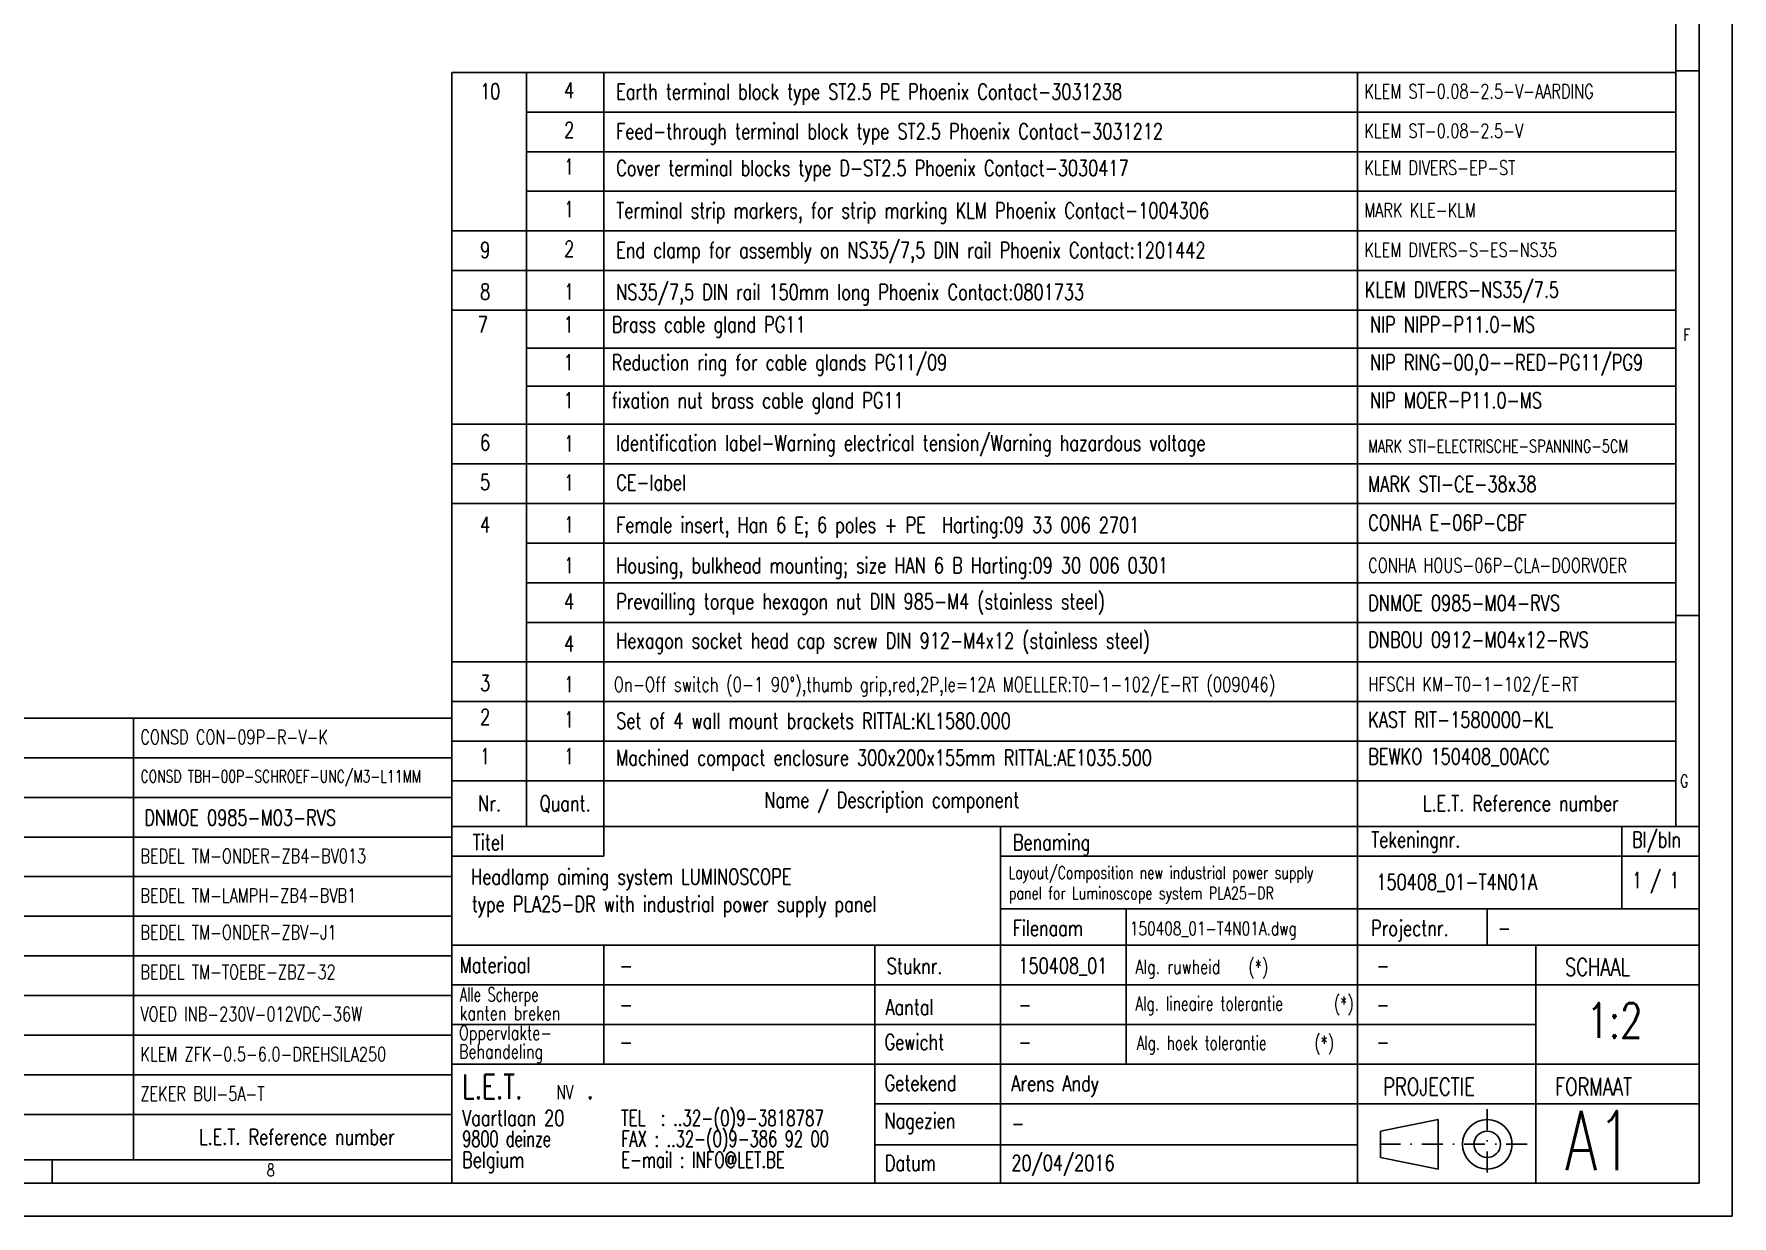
# Model space of a CAD drawing. Extents: x 4137 to 28680, y 2446 to 6814.
# Drawn here: x 7310 to 7824, y 3765 to 4123 of the extents above; entities that cross this region are included whole.
import ezdxf

# ---------------------------------------------------------------- set-up
doc = ezdxf.new("R2010")
doc.units = 0
doc.header["$LTSCALE"] = 0.5
doc.linetypes.add('DASHDOT', pattern=[25.4, 12.7, -6.35, 0, -6.35])
doc.layers.get('0').update_dxf_attribs({"linetype": 'CONTINUOUS'})
for name, color, linetype in [('DIM', 5, 'CONTINUOUS'), ('HLIJN', 1, 'DASHDOT'), ('VOL', 2, 'CONTINUOUS')]:
    doc.layers.add(name, color=color, linetype=linetype)
doc.styles.get("Standard").update_dxf_attribs({"font": 'simplex.shx'})

# ---------------------------------------------------------------- blocks, each defined once
blk = doc.blocks.new('SW_NOTE_0')
at = {"color": 0, "linetype": 'Continuous', "width": 0.7}
for s, height, p in [('L.E.T.', 3.704, (0, 1.35)), ('NV', 2.117, (14.27, 1.33)), ('.', 3.7, (18.81, 1.35))]:
    blk.add_text(s, height=height, dxfattribs=at).set_placement(p)
blk = doc.blocks.new('SW_NOTE_1')
at = {"color": 0, "linetype": 'Continuous'}
for s, height, width, p in [('Vaartlaan 20', 2.3813, 0.75, (0, 0.66)), ('9800 deinze', 2.3813, 0.675, (0, -2.51)), ('Belgium', 2.381, 0.75, (0, -5.69))]:
    blk.add_text(s, height=height, dxfattribs=dict(at, width=width)).set_placement(p)
blk = doc.blocks.new('SW_NOTE_2')
at = {"color": 0, "linetype": 'Continuous'}
for s, width, p in [('TEL  : ..32-(0)9-3818787', 0.698864, (0, 0.66)), ('FAX : ..32-(0)9-386 92 00', 0.684783, (0, -2.51)), ('E-mail : INFO@LET.BE', 0.690789, (0, -5.69))]:
    blk.add_text(s, height=2.3813, dxfattribs=dict(at, width=width)).set_placement(p)
blk = doc.blocks.new('SW_NOTE_3')
at = {"color": 0, "linetype": 'Continuous', "width": 0.75}
for s, height, p in [('Alg. ruwheid', 2.1167, (0, 0.59)), ('(*)', 2.117, (17.1, 0.59))]:
    blk.add_text(s, height=height, dxfattribs=at).set_placement(p)
blk = doc.blocks.new('SW_NOTE_4')
at = {"color": 0, "linetype": 'Continuous', "width": 0.75}
for s, p in [('Oppervlakte-', (0, 0.59)), ('Behandeling', (0, -2.24))]:
    blk.add_text(s, height=2.1167, dxfattribs=at).set_placement(p)
blk = doc.blocks.new('SW_NOTE_5')
at = {"color": 0, "linetype": 'Continuous'}
for s, width, p in [('Alle Scherpe', 0.681818, (0, 0.59)), ('kanten breken', 0.75, (0, -2.24))]:
    blk.add_text(s, height=2.1167, dxfattribs=dict(at, width=width)).set_placement(p)
blk = doc.blocks.new('SW_NOTE_6')
at = {"color": 0, "linetype": 'Continuous'}
for s, height, width, p in [('Alg. lineaire tolerantie', 2.1167, 0.715909, (0, 0.59)), ('(*)', 2.117, 0.75, (30.03, 0.59))]:
    blk.add_text(s, height=height, dxfattribs=dict(at, width=width)).set_placement(p)
blk = doc.blocks.new('SW_NOTE_7')
at = {"color": 0, "linetype": 'Continuous'}
for s, height, width, p in [('Alg. hoek tolerantie', 2.1167, 0.708333, (0, 0.59)), ('(*)', 2.117, 0.75, (26.87, 0.59))]:
    blk.add_text(s, height=height, dxfattribs=dict(at, width=width)).set_placement(p)

msp = doc.modelspace()

# ---------------------------------------------------------------- linework, layer by layer
at = {"color": 7, "linetype": 'Continuous'}
for p, q in [((7824.15, 4952.93), (7824.15, 3764.93)), ((7814.15, 3774.93), (7814.15, 4942.93)), ((7807.15, 4935.93), (7807.15, 3882.93)), ((7436.75, 3882.93), (7814.15, 3882.93)), ((7436.75, 3882.93), (7436.75, 3774.93)), ((7482.75, 3873.93), (7482.75, 3882.93)), ((7602.75, 3882.93), (7602.75, 3846.93)), ((7710.75, 3882.93), (7710.75, 3846.93)), ((7790.75, 3882.93), (7790.75, 3857.93)), ((7436.75, 3873.93), (7482.75, 3873.93)), ((7602.75, 3873.93), (7814.15, 3873.93)), ((7602.75, 3857.93), (7814.15, 3857.93)), ((7640.75, 3846.93), (7640.75, 3857.93)), ((7750.06, 3846.93), (7750.06, 3857.93)), ((7436.75, 3846.93), (7814.15, 3846.93)), ((7482.75, 3846.93), (7482.75, 3810.93)), ((7564.75, 3846.93), (7564.75, 3774.93)), ((7602.75, 3846.93), (7602.75, 3774.93)), ((7640.75, 3846.93), (7640.75, 3810.93)), ((7710.75, 3846.93), (7710.75, 3810.93)), ((7764.75, 3846.93), (7764.75, 3774.93)), ((7436.75, 3834.93), (7814.15, 3834.93)), ((7436.75, 3822.93), (7764.75, 3822.93)), ((7436.75, 3810.93), (7814.15, 3810.93)), ((7710.75, 3810.93), (7710.75, 3774.93)), ((7564.75, 3798.93), (7814.15, 3798.93)), ((7564.75, 3786.5), (7710.75, 3786.5)), ((6169.15, 3781.93), (7436.75, 3781.93)), ((6162.15, 3774.93), (7814.15, 3774.93)), ((6142.15, 3764.93), (7824.15, 3764.93))]:
    msp.add_line(p, q, dxfattribs=at)
at = {"layer": 'DIM'}
for p, q in [((7436.75, 4111.21), (7436.75, 3882.93)), ((7807.15, 4111.21), (7436.75, 4111.21)), ((7459.27, 3882.93), (7459.27, 4111.21)), ((7482.75, 3882.93), (7482.75, 4111.21)), ((7710.75, 3882.93), (7710.75, 4111.21)), ((7807.15, 4099.21), (7459.27, 4099.21)), ((7807.15, 4087.21), (7459.27, 4087.21)), ((7807.15, 4075.21), (7459.27, 4075.21)), ((7807.15, 4063.21), (7436.75, 4063.21)), ((7807.15, 4051.21), (7436.75, 4051.21)), ((7436.75, 4039.21), (7807.12, 4039.21)), ((7459.27, 4027.71), (7807.12, 4027.71)), ((7459.27, 4016.2), (7807.12, 4016.2)), ((7807.15, 4004.7), (7436.75, 4004.7)), ((7807.15, 3992.7), (7436.75, 3992.7)), ((7807.15, 3980.7), (7436.75, 3980.7)), ((7807.15, 3980.7), (7436.75, 3980.7)), ((7807.15, 3968.7), (7459.27, 3968.7)), ((7807.15, 3956.7), (7459.27, 3956.7)), ((7807.15, 3944.7), (7459.27, 3944.7)), ((7807.15, 3932.7), (7436.75, 3932.7)), ((7807.15, 3932.7), (7436.75, 3932.7)), ((7807.15, 3920.7), (7436.75, 3920.7)), ((7436.75, 3915.7), (7066.35, 3915.7)), ((7340.35, 3781.93), (7340.35, 3915.7)), ((7807.15, 3908.7), (7436.75, 3908.7)), ((7436.75, 3903.7), (7088.87, 3903.7)), ((7436.75, 3896.7), (7807.15, 3896.7)), ((7436.75, 3891.7), (7088.87, 3891.7)), ((7436.75, 3891.7), (7088.87, 3891.7)), ((7436.75, 3879.7), (7066.35, 3879.7)), ((7436.75, 3867.7), (7088.87, 3867.7)), ((7436.75, 3855.7), (7088.87, 3855.7)), ((7436.75, 3843.7), (7088.87, 3843.7)), ((7436.75, 3843.7), (7088.87, 3843.7)), ((7436.75, 3831.7), (7066.35, 3831.7)), ((7436.75, 3819.7), (7066.35, 3819.7)), ((7436.75, 3807.7), (7088.87, 3807.7)), ((7066.35, 3795.7), (7436.75, 3795.7))]:
    msp.add_line(p, q, dxfattribs=at)
at = {"layer": 'DIM', "color": 7, "linetype": 'Continuous'}
for p, q in [((7807.15, 4111.65), (7814.15, 4111.65)), ((7807.15, 3946.79), (7814.15, 3946.79)), ((7315.75, 3781.93), (7315.75, 3774.93))]:
    msp.add_line(p, q, dxfattribs=at)
at = {"layer": 'HLIJN'}
for p, q in [((7750.06, 3797.27), (7750.06, 3776.06)), ((7762.18, 3786.66), (7715.79, 3786.66))]:
    msp.add_line(p, q, dxfattribs=at)
at = {"layer": 'VOL', "color": 7}
for p, q in [((7735.22, 3794.16), (7717.71, 3790.66)), ((7735.22, 3779.16), (7735.22, 3794.16)), ((7717.71, 3790.66), (7717.71, 3782.66))]:
    msp.add_line(p, q, dxfattribs=at)
at = {"layer": 'VOL', "color": 7, "linetype": 'Continuous'}
msp.add_line((7735.22, 3779.16), (7717.71, 3782.66), dxfattribs=at)
at = {"layer": 'VOL', "color": 7}
for radius in [7.5, 4]:
    msp.add_circle((7750.06, 3786.66), radius, dxfattribs=at)

# ---------------------------------------------------------------- block references
at = {"color": 7, "linetype": 'Continuous', "xscale": 2, "yscale": 2, "zscale": 2}
for name, p in [('SW_NOTE_3', (7643.57, 3837.11)), ('SW_NOTE_5', (7439.09, 3828.74)), ('SW_NOTE_6', (7643.57, 3825.96)), ('SW_NOTE_4', (7438.87, 3817.1)), ('SW_NOTE_7', (7643.96, 3814.08)), ('SW_NOTE_0', (7439.85, 3797.69)), ('SW_NOTE_2', (7487.96, 3790.95)), ('SW_NOTE_1', (7439.85, 3790.95))]:
    msp.add_blockref(name, p, dxfattribs=at)

# ---------------------------------------------------------------- texts
at = {"color": 7, "linetype": 'Continuous', "width": 0.75}
for s, height, p in [('Titel', 4.762, (7443.02, 3875.73)), ('Benaming', 4.762, (7606.52, 3875.73)), ('Tekeningnr.', 4.7625, (7714.94, 3876.55)), ('Bl/bln', 4.762, (7793.87, 3876.55)), ('Filenaam', 4.762, (7606.47, 3849.73)), ('Projectnr.', 4.762, (7714.94, 3849.73)), ('Materiaal', 4.762, (7439.09, 3838.53)), ('Stuknr.', 4.762, (7568.35, 3838.27)), ('SCHAAL', 5.292, (7773.6, 3837.71)), ('Aantal', 4.762, (7567.96, 3825.81)), ('1:2', 10.583, (7780.07, 3818.86)), ('Gewicht', 4.762, (7567.69, 3815.24)), ('Getekend', 4.762, (7567.69, 3802.85)), ('PROJECTIE', 5.292, (7718.6, 3801.47)), ('FORMAAT', 5.292, (7770.6, 3801.47)), ('Nagezien', 4.762, (7567.69, 3791.44)), ('Datum', 4.762, (7567.78, 3778.65))]:
    msp.add_text(s, height=height, dxfattribs=at).set_placement(p)
at = {"layer": 'DIM', "width": 0.75}
for s, height, p in [('10', 4.762, (7445.27, 4103.09)), ('4', 4.76, (7470.69, 4103.41)), ('Earth terminal block type ST2.5 PE Phoenix Contact-3031238', 4.7625, (7486.47, 4103)), ('KLEM ST-0.08-2.5-V-AARDING', 4.2862, (7712.85, 4103.35)), ('2', 4.76, (7470.69, 4091.42)), ('Feed-through terminal block type ST2.5 Phoenix Contact-3031212', 4.7625, (7486.47, 4091.01)), ('KLEM ST-0.08-2.5-V', 4.2862, (7712.85, 4091.36)), ('1', 4.76, (7470.69, 4080.28)), ('Cover terminal blocks type D-ST2.5 Phoenix Contact-3030417', 4.7625, (7486.47, 4079.87)), ('KLEM DIVERS-EP-ST', 4.2862, (7712.85, 4080.22)), ('1', 4.76, (7470.69, 4067.42)), ('Terminal strip markers, for strip marking KLM Phoenix Contact-1004306', 4.7625, (7486.47, 4067.01)), ('MARK KLE-KLM', 4.2862, (7712.85, 4067.36)), ('9', 4.76, (7445.27, 4055.09)), ('2', 4.76, (7470.69, 4055.41)), ('End clamp for assembly on NS35/7,5 DIN rail Phoenix Contact:1201442 ', 4.7625, (7486.47, 4055)), ('KLEM DIVERS-S-ES-NS35', 4.2862, (7712.85, 4055.35)), ('8', 4.76, (7445.27, 4042.44)), ('1', 4.76, (7470.69, 4042.45)), ('NS35/7,5 DIN rail 150mm long Phoenix Contact:0801733', 4.7625, (7486.47, 4042.34)), ('KLEM DIVERS-NS35/7.5', 4.7625, (7713, 4043.02)), ('7', 4.76, (7444.57, 4032.51)), ('1', 4.76, (7470.52, 4032.51)), ('Brass cable gland PG11', 4.7625, (7485.15, 4032.51)), ('NIP NIPP-P11.0-MS', 4.7625, (7714.59, 4032.51)), ('1', 4.76, (7470.52, 4021.01)), ('Reduction ring for cable glands PG11/09', 4.7625, (7485.15, 4021.01)), ('NIP RING-00,0--RED-PG11/PG9', 4.7625, (7714.59, 4021.01)), ('1', 4.76, (7470.52, 4009.51)), ('fixation nut brass cable gland PG11', 4.7625, (7485.15, 4009.51)), ('NIP MOER-P11.0-MS', 4.7625, (7714.59, 4009.51)), ('6', 4.76, (7445.27, 3996.78)), ('1', 4.76, (7470.69, 3996.47)), ('Identification label-Warning electrical tension/Warning hazardous voltage', 4.7625, (7486.47, 3996.65)), ('MARK STI-ELECTRISCHE-SPANNING-5CM ', 3.8, (7714, 3996.17)), ('5', 4.76, (7445.27, 3984.78)), ('1', 4.76, (7470.69, 3984.64)), ('CE-label', 4.762, (7486.47, 3984.65)), ('MARK STI-CE-38x38', 4.7625, (7714, 3984.17)), ('4', 4.76, (7445.27, 3971.92)), ('1', 4.76, (7470.69, 3971.94)), ('Female insert, Han 6 E; 6 poles + PE  Harting:09 33 006 2701', 4.7625, (7486.47, 3971.83)), ('CONHA E-06P-CBF', 4.7625, (7714.05, 3972.51)), ('1', 4.76, (7470.69, 3959.55)), ('Housing, bulkhead mounting; size HAN 6 B Harting:09 30 006 0301', 4.7625, (7486.47, 3959.55)), ('CONHA HOUS-06P-CLA-DOORVOER', 4.2862, (7714.05, 3959.83)), ('4', 4.76, (7470.69, 3948.64)), ('Prevailling torque hexagon nut DIN 985-M4 (stainless steel)', 4.7625, (7486.47, 3948.65)), ('DNMOE 0985-M04-RVS', 4.7625, (7714.05, 3948.17)), ('Hexagon socket head cap screw DIN 912-M4x12 (stainless steel)', 4.7625, (7486.47, 3936.79)), ('DNBOU 0912-M04x12-RVS', 4.7625, (7714.05, 3937.06)), ('4', 4.76, (7470.69, 3935.85)), ('3', 4.76, (7445.27, 3923.92)), ('1', 4.76, (7470.69, 3923.55)), ('On-Off switch (0-1 90°),thumb grip,red,2P,Ie=12A MOELLER:T0-1-102/E-RT (009046)', 4.3895, (7485.7, 3923.71)), ('HFSCH KM-T0-1-102/E-RT', 4.2862, (7714.05, 3923.83)), ('2', 4.76, (7445.27, 3913.7)), ('1', 4.76, (7470.69, 3912.91)), ('Set of 4 wall mount brackets RITTAL:KL1580.000', 4.7625, (7486.47, 3912.5)), ('KAST RIT-1580000-KL', 4.7625, (7714.05, 3912.85)), ('CONSD CON-09P-R-V-K', 4.2862, (7342.45, 3907.83)), ('1', 4.76, (7445.27, 3901.77)), ('1', 4.76, (7470.69, 3901.77)), ('Machined compact enclosure 300x200x155mm RITTAL:AE1035.500', 4.7625, (7486.47, 3901.35)), ('BEWKO 150408_00ACC', 4.7625, (7714.05, 3901.7)), ('CONSD TBH-00P-SCHROEF-UNC/M3-L11MM', 3.6433, (7342.5, 3896.25)), ('Nr.', 4.762, (7444.7, 3887.52)), ('Quant.', 4.762, (7463.29, 3887.52)), ('Name / Description component', 4.7625, (7531.33, 3888.56)), ('L.E.T. Reference number', 4.7625, (7730.6, 3887.52)), ('DNMOE 0985-M03-RVS', 4.7625, (7343.65, 3883.17)), ('BEDEL TM-ONDER-ZB4-BV013', 4.2862, (7342.45, 3871.83)), ('Headlamp aiming system LUMINOSCOPE', 4.7625, (7442.58, 3865.28)), ('Layout/Composition new industrial power supply', 3.7338, (7605.16, 3867.06)), ('1 / 1', 4.762, (7793.87, 3864.26)), ('panel for Luminoscope system PLA25-DR', 3.7338, (7605.3, 3860.85)), ('150408_01-T4N01A', 4.7625, (7716.51, 3863.7)), ('BEDEL TM-LAMPH-ZB4-BVB1', 4.2862, (7342.45, 3859.85)), ('type PLA25-DR with industrial power supply panel', 4.7625, (7442.78, 3857.02)), ('BEDEL TM-ONDER-ZBV-J1', 4.2862, (7342.45, 3848.7)), ('150408_01-T4N01A.dwg', 4.0481, (7641.91, 3850)), ('-', 4.76, (7753.23, 3849.73)), ('BEDEL TM-TOEBE-ZBZ-32', 4.2862, (7342.45, 3836.7)), ('-', 4.76, (7487.49, 3838.33)), ('150408_01', 4.762, (7608.17, 3838.33)), ('-', 4.76, (7716.5, 3838.33)), ('-', 4.76, (7487.49, 3826.59)), ('-', 4.76, (7608.17, 3826.59)), ('-', 4.76, (7716.5, 3826.59)), ('VOED INB-230V-012VDC-36W', 4.2862, (7342.45, 3823.96)), ('KLEM ZFK-0.5-6.0-DREHSILA250', 4.2862, (7342.45, 3811.83)), ('-', 4.76, (7487.49, 3815.24)), ('-', 4.76, (7608.17, 3815.24)), ('-', 4.76, (7716.5, 3815.24)), ('ZEKER BUI-5A-T', 4.2862, (7342.45, 3799.83)), ('Arens Andy', 4.762, (7606.06, 3802.71)), ('-', 4.76, (7606.06, 3790.58)), ('L.E.T. Reference number', 4.7625, (7360.2, 3786.52)), ('20/04/2016', 4.762, (7606.06, 3778.65))]:
    msp.add_text(s, height=height, dxfattribs=at).set_placement(p)
at = {"layer": 'DIM', "color": 7, "width": 0.75}
for s, p in [('F', (7809.4, 4029.91)), ('G', (7808.44, 3894.8)), ('8', (7380.72, 3777))]:
    msp.add_text(s, height=3.7, dxfattribs=at).set_placement(p)
at = {"layer": 'VOL', "color": 7, "width": 0.7}
msp.add_text('A1', height=17.992, dxfattribs=at).set_placement((7773.6, 3778.79))

doc.saveas('drawing.dxf')
